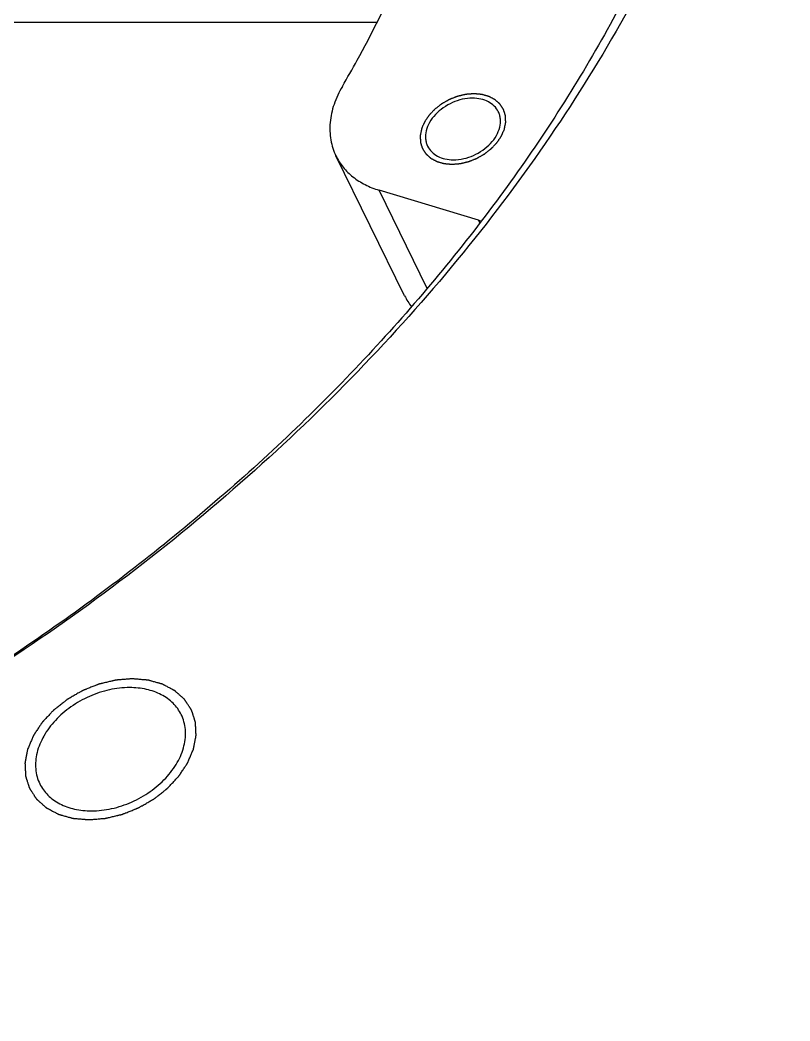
# Model space of a CAD drawing. Header units: millimetres. Extents: x 0 to 841, y 0 to 594.
# Drawn here: x 222.47 to 239.58, y 69.73 to 92 of the extents above; entities that cross this region are included whole.
import ezdxf

# ---------------------------------------------------------------- set-up
doc = ezdxf.new("R2010")
doc.units = ezdxf.units.MM
doc.header["$LTSCALE"] = 46.255
doc.layers.get('0').update_dxf_attribs({"linetype": 'CONTINUOUS'})
for name, color, linetype in [('03_ALL_AXES', 7, 'CONTINUOUS'), ('09_ALL_ROUNDS', 7, 'CONTINUOUS'), ('10_ALL_CHAMFER', 7, 'CONTINUOUS')]:
    doc.layers.add(name, color=color, linetype=linetype)

msp = doc.modelspace()

# ---------------------------------------------------------------- linework, layer by layer
at = {"color": 4}
for points, knots in [([(233.234, 89.571), (233.237, 89.584), (233.24, 89.603), (233.245, 89.629), (233.249, 89.648), (233.253, 89.667), (233.256, 89.682), (233.258, 89.695), (233.26, 89.705), (233.262, 89.713), (233.263, 89.718), (233.263, 89.721), (233.264, 89.724), (233.264, 89.726), (233.264, 89.729), (233.263, 89.734), (233.263, 89.742), (233.262, 89.751), (233.262, 89.763), (233.261, 89.778), (233.26, 89.797), (233.26, 89.815), (233.259, 89.83), (233.258, 89.843), (233.258, 89.85), (233.258, 89.856), (233.257, 89.861), (233.257, 89.865), (233.257, 89.868), (233.257, 89.87), (233.256, 89.872), (233.255, 89.875), (233.254, 89.878), (233.253, 89.883), (233.251, 89.888), (233.249, 89.895), (233.245, 89.907), (233.241, 89.921), (233.236, 89.937), (233.23, 89.954), (233.226, 89.968), (233.222, 89.98), (233.22, 89.987), (233.218, 89.992), (233.217, 89.996), (233.216, 90), (233.215, 90.003), (233.215, 90.005), (233.213, 90.007), (233.212, 90.009), (233.209, 90.012), (233.207, 90.016), (233.204, 90.021), (233.2, 90.028), (233.193, 90.038), (233.185, 90.05), (233.175, 90.065), (233.165, 90.08), (233.157, 90.093), (233.15, 90.103), (233.146, 90.109), (233.143, 90.114), (233.141, 90.118), (233.139, 90.121), (233.137, 90.123), (233.136, 90.125), (233.134, 90.127), (233.132, 90.129), (233.129, 90.131), (233.125, 90.134), (233.121, 90.138), (233.115, 90.144), (233.106, 90.152), (233.095, 90.162), (233.081, 90.174), (233.068, 90.186), (233.056, 90.196), (233.047, 90.204), (233.04, 90.21), (233.035, 90.215), (233.031, 90.219), (233.028, 90.221), (233.027, 90.222), (233.025, 90.223), (233.022, 90.225), (233.017, 90.228), (233.01, 90.231), (233.001, 90.236), (232.99, 90.242), (232.976, 90.249), (232.959, 90.259), (232.942, 90.268), (232.928, 90.275), (232.916, 90.281), (232.908, 90.286), (232.901, 90.289), (232.896, 90.292), (232.893, 90.293), (232.891, 90.295), (232.888, 90.295), (232.885, 90.296), (232.879, 90.298), (232.871, 90.3), (232.861, 90.303), (232.848, 90.307), (232.831, 90.311), (232.812, 90.317), (232.792, 90.323), (232.775, 90.327), (232.762, 90.331), (232.752, 90.334), (232.744, 90.336), (232.738, 90.338), (232.735, 90.339), (232.733, 90.339), (232.73, 90.34), (232.726, 90.34), (232.72, 90.34), (232.71, 90.341), (232.699, 90.342), (232.685, 90.344), (232.666, 90.345), (232.644, 90.347), (232.622, 90.349), (232.603, 90.351), (232.589, 90.352), (232.577, 90.353), (232.568, 90.354), (232.562, 90.354), (232.558, 90.355), (232.555, 90.355), (232.552, 90.355), (232.549, 90.354), (232.542, 90.354), (232.532, 90.353), (232.521, 90.352), (232.506, 90.351), (232.486, 90.349), (232.464, 90.347), (232.441, 90.345), (232.421, 90.344), (232.406, 90.343), (232.395, 90.342), (232.385, 90.341), (232.378, 90.34), (232.375, 90.34), (232.372, 90.34), (232.369, 90.339), (232.365, 90.338), (232.358, 90.337), (232.349, 90.334), (232.337, 90.332), (232.321, 90.328), (232.302, 90.323), (232.279, 90.318), (232.256, 90.312), (232.236, 90.308), (232.221, 90.304), (232.209, 90.301), (232.2, 90.299), (232.193, 90.297), (232.189, 90.296), (232.186, 90.296), (232.183, 90.295), (232.179, 90.293), (232.173, 90.29), (232.163, 90.287), (232.152, 90.282), (232.137, 90.276), (232.118, 90.269), (232.096, 90.26), (232.073, 90.251), (232.054, 90.243), (232.039, 90.237), (232.028, 90.233), (232.018, 90.229), (232.012, 90.227), (232.008, 90.225), (232.005, 90.224), (232.002, 90.222), (231.999, 90.22), (231.993, 90.217), (231.984, 90.212), (231.973, 90.205), (231.959, 90.197), (231.941, 90.187), (231.919, 90.175), (231.898, 90.162), (231.88, 90.152), (231.865, 90.144), (231.855, 90.138), (231.846, 90.133), (231.839, 90.129), (231.836, 90.127), (231.833, 90.125), (231.831, 90.123), (231.828, 90.121), (231.822, 90.117), (231.814, 90.111), (231.805, 90.103), (231.792, 90.093), (231.777, 90.081), (231.758, 90.066), (231.739, 90.052), (231.723, 90.039), (231.711, 90.029), (231.701, 90.022), (231.693, 90.016), (231.688, 90.012), (231.685, 90.009), (231.682, 90.007), (231.681, 90.005), (231.678, 90.002), (231.673, 89.997), (231.667, 89.99), (231.659, 89.982), (231.648, 89.971), (231.635, 89.957), (231.619, 89.94), (231.603, 89.923), (231.59, 89.909), (231.58, 89.898), (231.572, 89.889), (231.565, 89.882), (231.561, 89.877), (231.558, 89.875), (231.556, 89.873), (231.554, 89.87), (231.552, 89.867), (231.549, 89.862), (231.544, 89.854), (231.538, 89.845), (231.529, 89.833), (231.519, 89.818), (231.507, 89.799), (231.495, 89.781), (231.485, 89.766), (231.477, 89.754), (231.47, 89.745), (231.465, 89.737), (231.462, 89.732), (231.46, 89.729), (231.458, 89.726), (231.457, 89.724), (231.456, 89.721), (231.453, 89.715), (231.45, 89.707), (231.446, 89.697), (231.44, 89.684), (231.433, 89.668), (231.422, 89.642), (231.409, 89.61), (231.398, 89.584), (231.392, 89.571)], [0, 0, 0, 0, 0.015625, 0.023438, 0.03125, 0.039062, 0.046875, 0.050781, 0.054688, 0.058594, 0.060547, 0.061523, 0.0625, 0.063477, 0.064453, 0.066406, 0.070312, 0.074219, 0.078125, 0.085938, 0.09375, 0.101562, 0.109375, 0.113281, 0.117188, 0.119141, 0.121094, 0.123047, 0.124023, 0.125, 0.125977, 0.126953, 0.128906, 0.130859, 0.132812, 0.136719, 0.140625, 0.148438, 0.15625, 0.164062, 0.171875, 0.175781, 0.179688, 0.181641, 0.183594, 0.185547, 0.186523, 0.1875, 0.188477, 0.189453, 0.191406, 0.193359, 0.195312, 0.199219, 0.203125, 0.210938, 0.21875, 0.226562, 0.234375, 0.238281, 0.242188, 0.244141, 0.246094, 0.248047, 0.249023, 0.25, 0.250977, 0.251953, 0.253906, 0.255859, 0.257812, 0.261719, 0.265625, 0.273438, 0.28125, 0.289062, 0.296875, 0.300781, 0.304688, 0.308594, 0.310547, 0.311523, 0.3125, 0.313477, 0.314453, 0.316406, 0.320312, 0.324219, 0.328125, 0.335938, 0.34375, 0.351562, 0.359375, 0.363281, 0.367188, 0.371094, 0.373047, 0.374023, 0.375, 0.375977, 0.376953, 0.378906, 0.382812, 0.386719, 0.390625, 0.398438, 0.40625, 0.414062, 0.421875, 0.425781, 0.429688, 0.433594, 0.435547, 0.436523, 0.4375, 0.438477, 0.439453, 0.441406, 0.445312, 0.449219, 0.453125, 0.460938, 0.46875, 0.476562, 0.484375, 0.488281, 0.492188, 0.496094, 0.498047, 0.499023, 0.5, 0.500977, 0.501953, 0.503906, 0.507812, 0.511719, 0.515625, 0.523438, 0.53125, 0.539062, 0.546875, 0.550781, 0.554688, 0.558594, 0.560547, 0.561523, 0.5625, 0.563477, 0.564453, 0.566406, 0.570312, 0.574219, 0.578125, 0.585938, 0.59375, 0.601562, 0.609375, 0.613281, 0.617188, 0.621094, 0.623047, 0.624023, 0.625, 0.625977, 0.626953, 0.628906, 0.632812, 0.636719, 0.640625, 0.648438, 0.65625, 0.664062, 0.671875, 0.675781, 0.679688, 0.683594, 0.685547, 0.686523, 0.6875, 0.688477, 0.689453, 0.691406, 0.695312, 0.699219, 0.703125, 0.710938, 0.71875, 0.726562, 0.734375, 0.738281, 0.742188, 0.746094, 0.748047, 0.749023, 0.75, 0.750977, 0.751953, 0.753906, 0.757812, 0.761719, 0.765625, 0.773438, 0.78125, 0.789062, 0.796875, 0.800781, 0.804688, 0.808594, 0.810547, 0.811523, 0.8125, 0.813477, 0.814453, 0.816406, 0.820312, 0.824219, 0.828125, 0.835938, 0.84375, 0.851562, 0.859375, 0.863281, 0.867188, 0.871094, 0.873047, 0.874023, 0.875, 0.875977, 0.876953, 0.878906, 0.882812, 0.886719, 0.890625, 0.898438, 0.90625, 0.914062, 0.921875, 0.925781, 0.929688, 0.933594, 0.935547, 0.936523, 0.9375, 0.938477, 0.939453, 0.941406, 0.945312, 0.949219, 0.953125, 0.960938, 0.96875, 0.984375, 1, 1, 1, 1]), ([(231.392, 89.571), (231.39, 89.559), (231.386, 89.54), (231.381, 89.514), (231.377, 89.495), (231.374, 89.476), (231.371, 89.461), (231.368, 89.448), (231.366, 89.438), (231.365, 89.43), (231.364, 89.425), (231.363, 89.422), (231.363, 89.419), (231.363, 89.417), (231.363, 89.414), (231.363, 89.409), (231.364, 89.401), (231.364, 89.392), (231.365, 89.38), (231.365, 89.364), (231.366, 89.346), (231.367, 89.328), (231.368, 89.313), (231.368, 89.3), (231.369, 89.293), (231.369, 89.287), (231.369, 89.282), (231.369, 89.278), (231.369, 89.275), (231.369, 89.273), (231.37, 89.271), (231.371, 89.268), (231.372, 89.265), (231.373, 89.26), (231.375, 89.255), (231.377, 89.248), (231.381, 89.236), (231.385, 89.222), (231.391, 89.205), (231.396, 89.189), (231.401, 89.175), (231.404, 89.163), (231.406, 89.156), (231.408, 89.151), (231.409, 89.146), (231.411, 89.143), (231.411, 89.14), (231.412, 89.138), (231.413, 89.136), (231.415, 89.134), (231.417, 89.13), (231.419, 89.127), (231.423, 89.122), (231.427, 89.115), (231.433, 89.105), (231.442, 89.093), (231.451, 89.078), (231.461, 89.063), (231.469, 89.05), (231.476, 89.04), (231.48, 89.034), (231.483, 89.029), (231.486, 89.025), (231.488, 89.022), (231.49, 89.019), (231.491, 89.017), (231.493, 89.016), (231.495, 89.014), (231.498, 89.011), (231.501, 89.008), (231.506, 89.004), (231.511, 88.999), (231.52, 88.991), (231.532, 88.981), (231.545, 88.969), (231.559, 88.957), (231.57, 88.947), (231.579, 88.939), (231.586, 88.933), (231.592, 88.928), (231.596, 88.924), (231.598, 88.922), (231.6, 88.92), (231.602, 88.919), (231.605, 88.918), (231.61, 88.915), (231.617, 88.911), (231.625, 88.907), (231.637, 88.901), (231.651, 88.893), (231.668, 88.884), (231.685, 88.875), (231.699, 88.868), (231.71, 88.862), (231.719, 88.857), (231.726, 88.854), (231.731, 88.851), (231.734, 88.849), (231.736, 88.848), (231.738, 88.848), (231.742, 88.847), (231.747, 88.845), (231.756, 88.843), (231.765, 88.84), (231.779, 88.836), (231.795, 88.832), (231.815, 88.826), (231.835, 88.82), (231.851, 88.816), (231.864, 88.812), (231.874, 88.809), (231.882, 88.807), (231.888, 88.805), (231.891, 88.804), (231.894, 88.803), (231.897, 88.803), (231.9, 88.803), (231.907, 88.802), (231.916, 88.802), (231.927, 88.801), (231.942, 88.799), (231.96, 88.798), (231.983, 88.796), (232.005, 88.794), (232.023, 88.792), (232.038, 88.791), (232.049, 88.79), (232.058, 88.789), (232.065, 88.789), (232.068, 88.788), (232.071, 88.788), (232.074, 88.788), (232.078, 88.789), (232.085, 88.789), (232.094, 88.79), (232.106, 88.791), (232.121, 88.792), (232.14, 88.794), (232.163, 88.796), (232.186, 88.797), (232.205, 88.799), (232.22, 88.8), (232.232, 88.801), (232.241, 88.802), (232.248, 88.802), (232.252, 88.803), (232.255, 88.803), (232.258, 88.804), (232.261, 88.805), (232.268, 88.806), (232.278, 88.809), (232.289, 88.811), (232.305, 88.815), (232.324, 88.82), (232.348, 88.825), (232.371, 88.831), (232.39, 88.835), (232.406, 88.839), (232.417, 88.842), (232.427, 88.844), (232.434, 88.846), (232.438, 88.847), (232.44, 88.847), (232.443, 88.848), (232.447, 88.85), (232.454, 88.852), (232.463, 88.856), (232.474, 88.861), (232.489, 88.867), (232.508, 88.874), (232.531, 88.883), (232.553, 88.892), (232.572, 88.9), (232.587, 88.906), (232.599, 88.91), (232.608, 88.914), (232.615, 88.916), (232.618, 88.918), (232.621, 88.919), (232.624, 88.921), (232.628, 88.923), (232.634, 88.926), (232.643, 88.931), (232.654, 88.937), (232.668, 88.946), (232.686, 88.956), (232.707, 88.968), (232.729, 88.981), (232.747, 88.991), (232.761, 88.999), (232.772, 89.005), (232.781, 89.01), (232.787, 89.014), (232.791, 89.016), (232.793, 89.017), (232.796, 89.019), (232.799, 89.022), (232.804, 89.026), (232.812, 89.032), (232.822, 89.04), (232.834, 89.05), (232.85, 89.062), (232.869, 89.077), (232.887, 89.091), (232.903, 89.104), (232.916, 89.114), (232.925, 89.121), (232.933, 89.127), (232.938, 89.131), (232.942, 89.134), (232.944, 89.136), (232.946, 89.138), (232.949, 89.141), (232.953, 89.146), (232.96, 89.153), (232.968, 89.161), (232.978, 89.172), (232.991, 89.186), (233.007, 89.203), (233.023, 89.22), (233.036, 89.234), (233.047, 89.245), (233.055, 89.254), (233.061, 89.261), (233.066, 89.266), (233.069, 89.268), (233.071, 89.27), (233.072, 89.273), (233.074, 89.276), (233.078, 89.281), (233.083, 89.289), (233.089, 89.298), (233.097, 89.31), (233.107, 89.325), (233.119, 89.344), (233.132, 89.362), (233.142, 89.377), (233.15, 89.389), (233.156, 89.398), (233.161, 89.406), (233.165, 89.411), (233.167, 89.414), (233.168, 89.417), (233.169, 89.419), (233.171, 89.422), (233.173, 89.428), (233.177, 89.436), (233.181, 89.446), (233.186, 89.459), (233.193, 89.475), (233.204, 89.5), (233.218, 89.533), (233.229, 89.559), (233.234, 89.571)], [0, 0, 0, 0, 0.015625, 0.023438, 0.03125, 0.039062, 0.046875, 0.050781, 0.054688, 0.058594, 0.060547, 0.061523, 0.0625, 0.063477, 0.064453, 0.066406, 0.070312, 0.074219, 0.078125, 0.085938, 0.09375, 0.101562, 0.109375, 0.113281, 0.117188, 0.119141, 0.121094, 0.123047, 0.124023, 0.125, 0.125977, 0.126953, 0.128906, 0.130859, 0.132812, 0.136719, 0.140625, 0.148438, 0.15625, 0.164062, 0.171875, 0.175781, 0.179688, 0.181641, 0.183594, 0.185547, 0.186523, 0.1875, 0.188477, 0.189453, 0.191406, 0.193359, 0.195312, 0.199219, 0.203125, 0.210938, 0.21875, 0.226562, 0.234375, 0.238281, 0.242188, 0.244141, 0.246094, 0.248047, 0.249023, 0.25, 0.250977, 0.251953, 0.253906, 0.255859, 0.257812, 0.261719, 0.265625, 0.273438, 0.28125, 0.289062, 0.296875, 0.300781, 0.304688, 0.308594, 0.310547, 0.311523, 0.3125, 0.313477, 0.314453, 0.316406, 0.320312, 0.324219, 0.328125, 0.335938, 0.34375, 0.351562, 0.359375, 0.363281, 0.367188, 0.371094, 0.373047, 0.374023, 0.375, 0.375977, 0.376953, 0.378906, 0.382812, 0.386719, 0.390625, 0.398438, 0.40625, 0.414062, 0.421875, 0.425781, 0.429688, 0.433594, 0.435547, 0.436523, 0.4375, 0.438477, 0.439453, 0.441406, 0.445312, 0.449219, 0.453125, 0.460938, 0.46875, 0.476562, 0.484375, 0.488281, 0.492188, 0.496094, 0.498047, 0.499023, 0.5, 0.500977, 0.501953, 0.503906, 0.507812, 0.511719, 0.515625, 0.523438, 0.53125, 0.539062, 0.546875, 0.550781, 0.554688, 0.558594, 0.560547, 0.561523, 0.5625, 0.563477, 0.564453, 0.566406, 0.570312, 0.574219, 0.578125, 0.585938, 0.59375, 0.601562, 0.609375, 0.613281, 0.617188, 0.621094, 0.623047, 0.624023, 0.625, 0.625977, 0.626953, 0.628906, 0.632812, 0.636719, 0.640625, 0.648438, 0.65625, 0.664062, 0.671875, 0.675781, 0.679688, 0.683594, 0.685547, 0.686523, 0.6875, 0.688477, 0.689453, 0.691406, 0.695312, 0.699219, 0.703125, 0.710938, 0.71875, 0.726562, 0.734375, 0.738281, 0.742188, 0.746094, 0.748047, 0.749023, 0.75, 0.750977, 0.751953, 0.753906, 0.757812, 0.761719, 0.765625, 0.773438, 0.78125, 0.789062, 0.796875, 0.800781, 0.804688, 0.808594, 0.810547, 0.811523, 0.8125, 0.813477, 0.814453, 0.816406, 0.820312, 0.824219, 0.828125, 0.835938, 0.84375, 0.851562, 0.859375, 0.863281, 0.867188, 0.871094, 0.873047, 0.874023, 0.875, 0.875977, 0.876953, 0.878906, 0.882812, 0.886719, 0.890625, 0.898438, 0.90625, 0.914062, 0.921875, 0.925781, 0.929688, 0.933594, 0.935547, 0.936523, 0.9375, 0.938477, 0.939453, 0.941406, 0.945312, 0.949219, 0.953125, 0.960938, 0.96875, 0.984375, 1, 1, 1, 1]), ([(226.324, 75.777), (226.329, 75.802), (226.336, 75.84), (226.346, 75.891), (226.353, 75.929), (226.359, 75.961), (226.364, 75.986), (226.368, 76.005), (226.372, 76.024), (226.375, 76.04), (226.377, 76.053), (226.379, 76.062), (226.38, 76.07), (226.382, 76.076), (226.382, 76.079), (226.383, 76.081), (226.383, 76.084), (226.382, 76.087), (226.382, 76.092), (226.382, 76.1), (226.381, 76.109), (226.381, 76.121), (226.38, 76.136), (226.379, 76.154), (226.378, 76.173), (226.377, 76.197), (226.376, 76.228), (226.375, 76.258), (226.373, 76.283), (226.373, 76.301), (226.372, 76.319), (226.371, 76.334), (226.37, 76.347), (226.37, 76.354), (226.37, 76.36), (226.37, 76.365), (226.369, 76.369), (226.369, 76.372), (226.369, 76.374), (226.368, 76.376), (226.368, 76.379), (226.367, 76.382), (226.365, 76.387), (226.363, 76.392), (226.361, 76.399), (226.358, 76.411), (226.353, 76.425), (226.348, 76.442), (226.343, 76.458), (226.335, 76.481), (226.327, 76.509), (226.318, 76.537), (226.311, 76.56), (226.305, 76.576), (226.3, 76.593), (226.295, 76.607), (226.292, 76.619), (226.29, 76.626), (226.288, 76.631), (226.287, 76.636), (226.285, 76.639), (226.284, 76.642), (226.284, 76.644), (226.283, 76.646), (226.281, 76.648), (226.279, 76.652), (226.276, 76.655), (226.273, 76.66), (226.269, 76.667), (226.263, 76.677), (226.254, 76.689), (226.245, 76.704), (226.235, 76.719), (226.222, 76.739), (226.205, 76.764), (226.189, 76.789), (226.176, 76.81), (226.166, 76.825), (226.156, 76.84), (226.148, 76.852), (226.141, 76.862), (226.137, 76.868), (226.134, 76.874), (226.131, 76.877), (226.129, 76.88), (226.128, 76.883), (226.127, 76.885), (226.125, 76.886), (226.123, 76.888), (226.12, 76.891), (226.116, 76.894), (226.112, 76.898), (226.106, 76.903), (226.097, 76.911), (226.086, 76.921), (226.072, 76.933), (226.058, 76.945), (226.04, 76.962), (226.018, 76.982), (225.995, 77.002), (225.977, 77.018), (225.963, 77.03), (225.95, 77.042), (225.938, 77.053), (225.929, 77.061), (225.922, 77.067), (225.917, 77.072), (225.913, 77.075), (225.91, 77.077), (225.909, 77.079), (225.907, 77.08), (225.904, 77.082), (225.899, 77.084), (225.892, 77.088), (225.883, 77.092), (225.872, 77.098), (225.858, 77.106), (225.841, 77.115), (225.824, 77.124), (225.801, 77.136), (225.773, 77.151), (225.739, 77.169), (225.71, 77.184), (225.688, 77.196), (225.673, 77.204), (225.662, 77.21), (225.653, 77.214), (225.646, 77.218), (225.641, 77.221), (225.639, 77.222), (225.637, 77.223), (225.634, 77.224), (225.631, 77.225), (225.625, 77.227), (225.617, 77.229), (225.607, 77.232), (225.594, 77.235), (225.577, 77.24), (225.551, 77.248), (225.518, 77.257), (225.478, 77.268), (225.439, 77.279), (225.406, 77.289), (225.38, 77.296), (225.363, 77.301), (225.35, 77.304), (225.34, 77.307), (225.332, 77.309), (225.326, 77.311), (225.323, 77.312), (225.32, 77.313), (225.317, 77.313), (225.314, 77.313), (225.307, 77.314), (225.298, 77.315), (225.287, 77.316), (225.272, 77.317), (225.254, 77.319), (225.224, 77.321), (225.187, 77.324), (225.143, 77.328), (225.099, 77.332), (225.062, 77.335), (225.032, 77.338), (225.014, 77.339), (224.999, 77.341), (224.988, 77.342), (224.979, 77.343), (224.972, 77.343), (224.968, 77.343), (224.966, 77.344), (224.963, 77.343), (224.959, 77.343), (224.952, 77.343), (224.943, 77.342), (224.931, 77.341), (224.916, 77.34), (224.897, 77.338), (224.866, 77.336), (224.828, 77.332), (224.782, 77.329), (224.736, 77.325), (224.698, 77.322), (224.668, 77.319), (224.648, 77.318), (224.633, 77.317), (224.622, 77.316), (224.612, 77.315), (224.605, 77.314), (224.602, 77.314), (224.599, 77.314), (224.596, 77.313), (224.592, 77.312), (224.585, 77.311), (224.575, 77.308), (224.564, 77.306), (224.548, 77.302), (224.529, 77.297), (224.498, 77.29), (224.459, 77.281), (224.413, 77.27), (224.367, 77.259), (224.328, 77.249), (224.297, 77.242), (224.278, 77.237), (224.262, 77.234), (224.25, 77.231), (224.241, 77.229), (224.234, 77.227), (224.23, 77.226), (224.227, 77.226), (224.224, 77.224), (224.221, 77.223), (224.214, 77.22), (224.205, 77.216), (224.193, 77.212), (224.178, 77.206), (224.159, 77.199), (224.129, 77.187), (224.092, 77.172), (224.046, 77.154), (224.001, 77.136), (223.963, 77.121), (223.933, 77.109), (223.914, 77.101), (223.899, 77.095), (223.888, 77.091), (223.879, 77.087), (223.872, 77.085), (223.868, 77.083), (223.865, 77.082), (223.863, 77.08), (223.859, 77.078), (223.853, 77.075), (223.844, 77.07), (223.833, 77.063), (223.819, 77.055), (223.801, 77.045), (223.772, 77.029), (223.736, 77.008), (223.693, 76.983), (223.65, 76.959), (223.615, 76.938), (223.586, 76.922), (223.568, 76.911), (223.554, 76.903), (223.543, 76.897), (223.534, 76.892), (223.528, 76.888), (223.524, 76.886), (223.521, 76.885), (223.519, 76.883), (223.516, 76.881), (223.51, 76.876), (223.503, 76.87), (223.493, 76.863), (223.481, 76.853), (223.465, 76.841), (223.44, 76.821), (223.408, 76.796), (223.371, 76.767), (223.333, 76.737), (223.302, 76.713), (223.277, 76.693), (223.261, 76.681), (223.248, 76.671), (223.239, 76.663), (223.231, 76.657), (223.226, 76.653), (223.223, 76.65), (223.22, 76.649), (223.218, 76.646), (223.216, 76.644), (223.211, 76.639), (223.204, 76.632), (223.196, 76.623), (223.186, 76.612), (223.173, 76.598), (223.152, 76.576), (223.125, 76.547), (223.094, 76.514), (223.062, 76.48), (223.036, 76.452), (223.014, 76.43), (223.001, 76.416), (222.991, 76.404), (222.983, 76.396), (222.976, 76.389), (222.972, 76.384), (222.969, 76.381), (222.967, 76.379), (222.965, 76.377), (222.963, 76.374), (222.96, 76.368), (222.955, 76.361), (222.949, 76.352), (222.941, 76.339), (222.93, 76.324), (222.914, 76.3), (222.894, 76.269), (222.869, 76.233), (222.845, 76.196), (222.824, 76.166), (222.808, 76.141), (222.798, 76.126), (222.79, 76.114), (222.784, 76.105), (222.779, 76.097), (222.775, 76.092), (222.773, 76.089), (222.771, 76.087), (222.771, 76.084), (222.769, 76.081), (222.767, 76.075), (222.763, 76.067), (222.759, 76.058), (222.754, 76.045), (222.747, 76.029), (222.736, 76.003), (222.722, 75.971), (222.705, 75.932), (222.689, 75.893), (222.667, 75.842), (222.65, 75.803), (222.639, 75.777)], [0, 0, 0, 0, 0.015625, 0.023438, 0.03125, 0.039062, 0.042969, 0.046875, 0.050781, 0.054688, 0.056641, 0.058594, 0.060547, 0.061523, 0.062012, 0.0625, 0.062988, 0.063477, 0.064453, 0.066406, 0.068359, 0.070312, 0.074219, 0.078125, 0.082031, 0.085938, 0.09375, 0.101562, 0.105469, 0.109375, 0.113281, 0.117188, 0.119141, 0.121094, 0.12207, 0.123047, 0.124023, 0.124512, 0.125, 0.125488, 0.125977, 0.126953, 0.12793, 0.128906, 0.130859, 0.132812, 0.136719, 0.140625, 0.144531, 0.148438, 0.15625, 0.164062, 0.167969, 0.171875, 0.175781, 0.179688, 0.181641, 0.183594, 0.18457, 0.185547, 0.186523, 0.187012, 0.1875, 0.187988, 0.188477, 0.189453, 0.19043, 0.191406, 0.193359, 0.195312, 0.199219, 0.203125, 0.207031, 0.210938, 0.21875, 0.226562, 0.230469, 0.234375, 0.238281, 0.242188, 0.244141, 0.246094, 0.24707, 0.248047, 0.249023, 0.249512, 0.25, 0.250488, 0.250977, 0.251953, 0.25293, 0.253906, 0.255859, 0.257812, 0.261719, 0.265625, 0.269531, 0.273438, 0.28125, 0.289062, 0.292969, 0.296875, 0.300781, 0.304688, 0.306641, 0.308594, 0.310547, 0.311523, 0.312012, 0.3125, 0.312988, 0.313477, 0.314453, 0.316406, 0.318359, 0.320312, 0.324219, 0.328125, 0.332031, 0.335938, 0.34375, 0.351562, 0.359375, 0.363281, 0.367188, 0.369141, 0.371094, 0.373047, 0.374023, 0.374512, 0.375, 0.375488, 0.375977, 0.376953, 0.378906, 0.380859, 0.382812, 0.386719, 0.390625, 0.398438, 0.40625, 0.414062, 0.421875, 0.425781, 0.429688, 0.431641, 0.433594, 0.435547, 0.436523, 0.437012, 0.4375, 0.437988, 0.438477, 0.439453, 0.441406, 0.443359, 0.445312, 0.449219, 0.453125, 0.460938, 0.46875, 0.476562, 0.484375, 0.488281, 0.492188, 0.494141, 0.496094, 0.498047, 0.499023, 0.499512, 0.5, 0.500488, 0.500977, 0.501953, 0.503906, 0.505859, 0.507812, 0.511719, 0.515625, 0.523438, 0.53125, 0.539062, 0.546875, 0.550781, 0.554688, 0.556641, 0.558594, 0.560547, 0.561523, 0.562012, 0.5625, 0.562988, 0.563477, 0.564453, 0.566406, 0.568359, 0.570312, 0.574219, 0.578125, 0.585938, 0.59375, 0.601562, 0.609375, 0.613281, 0.617188, 0.619141, 0.621094, 0.623047, 0.624023, 0.624512, 0.625, 0.625488, 0.625977, 0.626953, 0.628906, 0.630859, 0.632812, 0.636719, 0.640625, 0.648438, 0.65625, 0.664062, 0.671875, 0.675781, 0.679688, 0.681641, 0.683594, 0.685547, 0.686523, 0.687012, 0.6875, 0.687988, 0.688477, 0.689453, 0.691406, 0.693359, 0.695312, 0.699219, 0.703125, 0.710938, 0.71875, 0.726562, 0.734375, 0.738281, 0.742188, 0.744141, 0.746094, 0.748047, 0.749023, 0.749512, 0.75, 0.750488, 0.750977, 0.751953, 0.753906, 0.755859, 0.757812, 0.761719, 0.765625, 0.773438, 0.78125, 0.789062, 0.796875, 0.800781, 0.804688, 0.806641, 0.808594, 0.810547, 0.811523, 0.812012, 0.8125, 0.812988, 0.813477, 0.814453, 0.816406, 0.818359, 0.820312, 0.824219, 0.828125, 0.835938, 0.84375, 0.851562, 0.859375, 0.863281, 0.867188, 0.869141, 0.871094, 0.873047, 0.874023, 0.874512, 0.875, 0.875488, 0.875977, 0.876953, 0.878906, 0.880859, 0.882812, 0.886719, 0.890625, 0.898438, 0.90625, 0.914062, 0.921875, 0.925781, 0.929688, 0.931641, 0.933594, 0.935547, 0.936523, 0.937012, 0.9375, 0.937988, 0.938477, 0.939453, 0.941406, 0.943359, 0.945312, 0.949219, 0.953125, 0.960938, 0.96875, 0.976562, 0.984375, 1, 1, 1, 1]), ([(222.639, 75.777), (222.635, 75.752), (222.627, 75.714), (222.617, 75.663), (222.61, 75.625), (222.604, 75.593), (222.599, 75.568), (222.595, 75.549), (222.592, 75.53), (222.588, 75.514), (222.586, 75.501), (222.584, 75.492), (222.583, 75.484), (222.582, 75.478), (222.581, 75.475), (222.58, 75.473), (222.581, 75.47), (222.581, 75.467), (222.581, 75.462), (222.581, 75.454), (222.582, 75.445), (222.582, 75.433), (222.583, 75.418), (222.584, 75.4), (222.585, 75.381), (222.586, 75.357), (222.587, 75.326), (222.589, 75.296), (222.59, 75.271), (222.591, 75.253), (222.591, 75.235), (222.592, 75.22), (222.593, 75.207), (222.593, 75.2), (222.593, 75.194), (222.594, 75.189), (222.594, 75.185), (222.594, 75.182), (222.594, 75.18), (222.595, 75.178), (222.596, 75.175), (222.597, 75.172), (222.598, 75.167), (222.6, 75.162), (222.602, 75.155), (222.606, 75.143), (222.61, 75.129), (222.615, 75.113), (222.621, 75.096), (222.628, 75.073), (222.637, 75.045), (222.646, 75.017), (222.653, 74.994), (222.658, 74.978), (222.663, 74.961), (222.668, 74.947), (222.671, 74.935), (222.674, 74.928), (222.675, 74.923), (222.677, 74.918), (222.678, 74.915), (222.679, 74.912), (222.679, 74.91), (222.681, 74.908), (222.682, 74.906), (222.684, 74.903), (222.687, 74.899), (222.69, 74.894), (222.694, 74.887), (222.701, 74.877), (222.709, 74.865), (222.719, 74.85), (222.729, 74.835), (222.742, 74.815), (222.758, 74.79), (222.774, 74.765), (222.788, 74.744), (222.797, 74.729), (222.807, 74.714), (222.815, 74.702), (222.822, 74.692), (222.826, 74.686), (222.829, 74.681), (222.832, 74.677), (222.834, 74.674), (222.835, 74.671), (222.837, 74.669), (222.838, 74.668), (222.841, 74.666), (222.843, 74.663), (222.847, 74.66), (222.851, 74.656), (222.857, 74.651), (222.866, 74.643), (222.878, 74.633), (222.891, 74.621), (222.905, 74.609), (222.923, 74.592), (222.946, 74.572), (222.968, 74.552), (222.986, 74.536), (223, 74.524), (223.014, 74.512), (223.025, 74.501), (223.034, 74.493), (223.041, 74.487), (223.047, 74.482), (223.051, 74.479), (223.053, 74.477), (223.054, 74.475), (223.057, 74.474), (223.059, 74.472), (223.064, 74.47), (223.072, 74.466), (223.08, 74.462), (223.091, 74.456), (223.106, 74.448), (223.123, 74.439), (223.14, 74.43), (223.162, 74.418), (223.191, 74.403), (223.225, 74.385), (223.253, 74.37), (223.276, 74.358), (223.29, 74.35), (223.301, 74.344), (223.31, 74.34), (223.317, 74.336), (223.322, 74.333), (223.325, 74.332), (223.327, 74.331), (223.329, 74.33), (223.332, 74.329), (223.338, 74.327), (223.346, 74.325), (223.356, 74.322), (223.37, 74.319), (223.386, 74.314), (223.412, 74.306), (223.445, 74.297), (223.485, 74.286), (223.524, 74.275), (223.557, 74.265), (223.584, 74.258), (223.6, 74.253), (223.613, 74.25), (223.623, 74.247), (223.631, 74.245), (223.637, 74.243), (223.64, 74.242), (223.643, 74.241), (223.646, 74.241), (223.649, 74.241), (223.656, 74.24), (223.665, 74.239), (223.676, 74.238), (223.691, 74.237), (223.709, 74.235), (223.739, 74.233), (223.776, 74.23), (223.82, 74.226), (223.864, 74.222), (223.901, 74.219), (223.931, 74.216), (223.949, 74.215), (223.964, 74.213), (223.975, 74.212), (223.985, 74.212), (223.991, 74.211), (223.995, 74.211), (223.997, 74.21), (224, 74.211), (224.004, 74.211), (224.011, 74.211), (224.02, 74.212), (224.032, 74.213), (224.047, 74.214), (224.066, 74.216), (224.097, 74.218), (224.135, 74.222), (224.181, 74.225), (224.227, 74.229), (224.265, 74.232), (224.296, 74.235), (224.315, 74.236), (224.33, 74.237), (224.342, 74.238), (224.351, 74.239), (224.358, 74.24), (224.362, 74.24), (224.364, 74.24), (224.367, 74.241), (224.371, 74.242), (224.378, 74.243), (224.388, 74.246), (224.399, 74.248), (224.415, 74.252), (224.434, 74.257), (224.465, 74.264), (224.504, 74.273), (224.55, 74.284), (224.597, 74.295), (224.635, 74.305), (224.666, 74.312), (224.686, 74.317), (224.701, 74.32), (224.713, 74.323), (224.722, 74.325), (224.729, 74.327), (224.733, 74.328), (224.736, 74.328), (224.739, 74.33), (224.743, 74.331), (224.749, 74.334), (224.759, 74.338), (224.77, 74.342), (224.785, 74.348), (224.804, 74.355), (224.834, 74.367), (224.872, 74.382), (224.917, 74.4), (224.962, 74.418), (225, 74.433), (225.03, 74.445), (225.049, 74.453), (225.064, 74.459), (225.075, 74.463), (225.085, 74.467), (225.091, 74.469), (225.095, 74.471), (225.098, 74.472), (225.1, 74.474), (225.104, 74.476), (225.11, 74.479), (225.119, 74.484), (225.13, 74.491), (225.144, 74.499), (225.162, 74.509), (225.191, 74.525), (225.227, 74.546), (225.27, 74.571), (225.313, 74.595), (225.349, 74.616), (225.377, 74.632), (225.395, 74.643), (225.41, 74.651), (225.42, 74.657), (225.429, 74.662), (225.436, 74.666), (225.439, 74.668), (225.442, 74.669), (225.444, 74.671), (225.447, 74.674), (225.453, 74.678), (225.461, 74.684), (225.47, 74.691), (225.483, 74.701), (225.498, 74.714), (225.523, 74.733), (225.555, 74.758), (225.592, 74.787), (225.63, 74.817), (225.661, 74.842), (225.687, 74.861), (225.702, 74.873), (225.715, 74.883), (225.724, 74.891), (225.732, 74.897), (225.738, 74.901), (225.741, 74.904), (225.743, 74.905), (225.745, 74.908), (225.748, 74.91), (225.752, 74.915), (225.759, 74.922), (225.767, 74.931), (225.777, 74.942), (225.791, 74.956), (225.812, 74.978), (225.838, 75.007), (225.87, 75.04), (225.901, 75.074), (225.928, 75.102), (225.949, 75.124), (225.962, 75.138), (225.972, 75.15), (225.98, 75.158), (225.987, 75.165), (225.992, 75.17), (225.994, 75.173), (225.996, 75.175), (225.998, 75.177), (226, 75.18), (226.003, 75.186), (226.008, 75.193), (226.015, 75.202), (226.023, 75.215), (226.033, 75.23), (226.049, 75.254), (226.07, 75.285), (226.094, 75.321), (226.118, 75.358), (226.139, 75.388), (226.155, 75.413), (226.165, 75.428), (226.173, 75.44), (226.179, 75.449), (226.185, 75.457), (226.188, 75.462), (226.19, 75.465), (226.192, 75.467), (226.193, 75.47), (226.194, 75.473), (226.196, 75.479), (226.2, 75.487), (226.204, 75.496), (226.21, 75.509), (226.216, 75.525), (226.227, 75.551), (226.241, 75.583), (226.258, 75.622), (226.274, 75.661), (226.296, 75.712), (226.313, 75.751), (226.324, 75.777)], [0, 0, 0, 0, 0.015625, 0.023438, 0.03125, 0.039062, 0.042969, 0.046875, 0.050781, 0.054688, 0.056641, 0.058594, 0.060547, 0.061523, 0.062012, 0.0625, 0.062988, 0.063477, 0.064453, 0.066406, 0.068359, 0.070312, 0.074219, 0.078125, 0.082031, 0.085938, 0.09375, 0.101562, 0.105469, 0.109375, 0.113281, 0.117188, 0.119141, 0.121094, 0.12207, 0.123047, 0.124023, 0.124512, 0.125, 0.125488, 0.125977, 0.126953, 0.12793, 0.128906, 0.130859, 0.132812, 0.136719, 0.140625, 0.144531, 0.148438, 0.15625, 0.164062, 0.167969, 0.171875, 0.175781, 0.179688, 0.181641, 0.183594, 0.18457, 0.185547, 0.186523, 0.187012, 0.1875, 0.187988, 0.188477, 0.189453, 0.19043, 0.191406, 0.193359, 0.195312, 0.199219, 0.203125, 0.207031, 0.210938, 0.21875, 0.226562, 0.230469, 0.234375, 0.238281, 0.242188, 0.244141, 0.246094, 0.24707, 0.248047, 0.249023, 0.249512, 0.25, 0.250488, 0.250977, 0.251953, 0.25293, 0.253906, 0.255859, 0.257812, 0.261719, 0.265625, 0.269531, 0.273438, 0.28125, 0.289062, 0.292969, 0.296875, 0.300781, 0.304688, 0.306641, 0.308594, 0.310547, 0.311523, 0.312012, 0.3125, 0.312988, 0.313477, 0.314453, 0.316406, 0.318359, 0.320312, 0.324219, 0.328125, 0.332031, 0.335938, 0.34375, 0.351562, 0.359375, 0.363281, 0.367188, 0.369141, 0.371094, 0.373047, 0.374023, 0.374512, 0.375, 0.375488, 0.375977, 0.376953, 0.378906, 0.380859, 0.382812, 0.386719, 0.390625, 0.398438, 0.40625, 0.414062, 0.421875, 0.425781, 0.429688, 0.431641, 0.433594, 0.435547, 0.436523, 0.437012, 0.4375, 0.437988, 0.438477, 0.439453, 0.441406, 0.443359, 0.445312, 0.449219, 0.453125, 0.460938, 0.46875, 0.476562, 0.484375, 0.488281, 0.492188, 0.494141, 0.496094, 0.498047, 0.499023, 0.499512, 0.5, 0.500488, 0.500977, 0.501953, 0.503906, 0.505859, 0.507812, 0.511719, 0.515625, 0.523438, 0.53125, 0.539062, 0.546875, 0.550781, 0.554688, 0.556641, 0.558594, 0.560547, 0.561523, 0.562012, 0.5625, 0.562988, 0.563477, 0.564453, 0.566406, 0.568359, 0.570312, 0.574219, 0.578125, 0.585938, 0.59375, 0.601562, 0.609375, 0.613281, 0.617188, 0.619141, 0.621094, 0.623047, 0.624023, 0.624512, 0.625, 0.625488, 0.625977, 0.626953, 0.628906, 0.630859, 0.632812, 0.636719, 0.640625, 0.648438, 0.65625, 0.664062, 0.671875, 0.675781, 0.679688, 0.681641, 0.683594, 0.685547, 0.686523, 0.687012, 0.6875, 0.687988, 0.688477, 0.689453, 0.691406, 0.693359, 0.695312, 0.699219, 0.703125, 0.710938, 0.71875, 0.726562, 0.734375, 0.738281, 0.742188, 0.744141, 0.746094, 0.748047, 0.749023, 0.749512, 0.75, 0.750488, 0.750977, 0.751953, 0.753906, 0.755859, 0.757812, 0.761719, 0.765625, 0.773438, 0.78125, 0.789062, 0.796875, 0.800781, 0.804688, 0.806641, 0.808594, 0.810547, 0.811523, 0.812012, 0.8125, 0.812988, 0.813477, 0.814453, 0.816406, 0.818359, 0.820312, 0.824219, 0.828125, 0.835938, 0.84375, 0.851562, 0.859375, 0.863281, 0.867188, 0.869141, 0.871094, 0.873047, 0.874023, 0.874512, 0.875, 0.875488, 0.875977, 0.876953, 0.878906, 0.880859, 0.882812, 0.886719, 0.890625, 0.898438, 0.90625, 0.914062, 0.921875, 0.925781, 0.929688, 0.931641, 0.933594, 0.935547, 0.936523, 0.937012, 0.9375, 0.937988, 0.938477, 0.939453, 0.941406, 0.943359, 0.945312, 0.949219, 0.953125, 0.960938, 0.96875, 0.976562, 0.984375, 1, 1, 1, 1])]:
    msp.add_open_spline(points, degree=3, knots=knots, dxfattribs=at)
at = {"layer": '03_ALL_AXES', "color": 7}
for points, knots in [([(232.525, 90.257), (232.373, 90.257), (232.14, 90.202), (231.871, 90.05), (231.697, 89.901), (231.567, 89.728), (231.489, 89.542), (231.474, 89.383), (231.495, 89.266), (231.515, 89.212), (231.528, 89.186)], [0, 0, 0, 0, 0.269823, 0.409249, 0.54487, 0.672634, 0.790212, 0.897973, 0.949402, 1, 1, 1, 1]), ([(233.099, 89.957), (233.076, 90.003), (233.013, 90.09), (232.877, 90.186), (232.71, 90.245), (232.588, 90.257), (232.525, 90.257)], [0, 0, 0, 0, 0.226855, 0.465046, 0.722054, 1, 1, 1, 1]), ([(232.101, 88.886), (232.254, 88.886), (232.487, 88.941), (232.756, 89.093), (232.929, 89.242), (233.06, 89.415), (233.138, 89.601), (233.153, 89.76), (233.132, 89.877), (233.111, 89.931), (233.099, 89.957)], [0, 0, 0, 0, 0.269823, 0.409249, 0.54487, 0.672634, 0.790212, 0.897973, 0.949402, 1, 1, 1, 1]), ([(231.528, 89.186), (231.55, 89.14), (231.614, 89.053), (231.749, 88.957), (231.917, 88.898), (232.038, 88.886), (232.101, 88.886)], [0, 0, 0, 0, 0.226855, 0.465046, 0.722054, 1, 1, 1, 1]), ([(224.905, 77.148), (224.755, 77.148), (224.448, 77.112), (224.006, 76.965), (223.597, 76.734), (223.25, 76.436), (222.989, 76.09), (222.856, 75.772), (222.814, 75.52), (222.814, 75.339), (222.844, 75.166), (222.885, 75.057), (222.911, 75.006)], [0, 0, 0, 0, 0.132591, 0.270775, 0.409951, 0.545327, 0.672861, 0.790227, 0.845255, 0.898156, 0.949494, 1, 1, 1, 1]), ([(226.053, 76.548), (226.03, 76.594), (225.977, 76.683), (225.874, 76.802), (225.751, 76.906), (225.559, 77.024), (225.275, 77.124), (225.031, 77.148), (224.905, 77.148)], [0, 0, 0, 0, 0.112901, 0.227308, 0.344582, 0.465828, 0.722461, 1, 1, 1, 1]), ([(224.058, 74.406), (224.208, 74.406), (224.515, 74.442), (224.957, 74.589), (225.367, 74.82), (225.714, 75.118), (225.975, 75.464), (226.107, 75.782), (226.149, 76.034), (226.15, 76.215), (226.119, 76.388), (226.078, 76.497), (226.053, 76.548)], [0, 0, 0, 0, 0.132591, 0.270775, 0.409951, 0.545327, 0.672861, 0.790227, 0.845255, 0.898156, 0.949494, 1, 1, 1, 1]), ([(222.911, 75.006), (222.933, 74.96), (222.987, 74.871), (223.089, 74.752), (223.212, 74.648), (223.404, 74.53), (223.688, 74.43), (223.932, 74.406), (224.058, 74.406)], [0, 0, 0, 0, 0.112901, 0.227308, 0.344582, 0.465828, 0.722461, 1, 1, 1, 1])]:
    msp.add_open_spline(points, degree=3, knots=knots, dxfattribs=at)
at = {"layer": '09_ALL_ROUNDS', "color": 7}
for p, q in [((214.572, 91.947), (230.408, 91.947)), ((231.017, 85.863), (229.491, 88.971)), ((232.659, 87.542), (230.449, 88.21))]:
    msp.add_line(p, q, dxfattribs=at)
at = {"layer": '09_ALL_ROUNDS', "color": 4}
for p, q in [((231.52, 86.027), (230.449, 88.21)), ((232.659, 87.542), (232.689, 87.48))]:
    msp.add_line(p, q, dxfattribs=at)
at = {"layer": '09_ALL_ROUNDS', "color": 7}
for centre, radius, start, end in [((232.081, 85.627), 2, 71.3256, 73.1935), ((232.2, 86.445), 1.319, 206.1864, 218.7361)]:
    msp.add_arc(centre, radius, start, end, dxfattribs=at)
for points, knots in [([(229.633, 90.52), (229.745, 90.712), (230.179, 91.477), (230.574, 92.263), (230.844, 92.861)], [0, 0, 0, 0, 0.253323, 1, 1, 1, 1]), ([(229.633, 90.52), (229.558, 90.393), (229.436, 90.133), (229.345, 89.725), (229.356, 89.391), (229.417, 89.143), (229.464, 89.027), (229.491, 88.971)], [0, 0, 0, 0, 0.27297, 0.527938, 0.767961, 0.884541, 1, 1, 1, 1]), ([(229.491, 88.971), (229.535, 88.882), (229.645, 88.711), (229.866, 88.495), (230.138, 88.323), (230.342, 88.242), (230.449, 88.21)], [0, 0, 0, 0, 0.237121, 0.479939, 0.733186, 1, 1, 1, 1])]:
    msp.add_open_spline(points, degree=3, knots=knots, dxfattribs=at)
at = {"layer": '10_ALL_CHAMFER', "color": 7}
for points, knots in [([(213.991, 126.133), (216.099, 126.133), (219.227, 125.88), (222.751, 125.082), (224.649, 124.499), (226.455, 123.84), (228.592, 122.863), (230.954, 121.439), (233.071, 119.787), (234.919, 117.921), (236.481, 115.86), (237.741, 113.624), (238.685, 111.236), (239.305, 108.72), (239.594, 106.1), (239.55, 103.404), (239.176, 100.658), (238.596, 98.368), (237.976, 96.537), (237.241, 94.682), (236.124, 92.381), (234.499, 89.696), (232.594, 87.092), (230.427, 84.592), (228.02, 82.221), (225.394, 80), (222.576, 77.952), (219.592, 76.095), (215.437, 73.902), (211.071, 72.158), (206.588, 70.91), (202.151, 70.02), (198.782, 69.733), (196.562, 69.733)], [0, 0, 0, 0, 0.064582, 0.095464, 0.11054, 0.125372, 0.154318, 0.182381, 0.209676, 0.236357, 0.262613, 0.288661, 0.314727, 0.341041, 0.367812, 0.395227, 0.423431, 0.452532, 0.467446, 0.482605, 0.513652, 0.545669, 0.578606, 0.612385, 0.646899, 0.682024, 0.717618, 0.753526, 0.789586, 0.861453, 0.896979, 0.932011, 1, 1, 1, 1]), ([(237.151, 112.996), (237.404, 112.48), (237.863, 111.422), (238.401, 109.772), (238.788, 108.065), (239.022, 106.31), (239.101, 104.515), (239.026, 102.688), (238.797, 100.838), (238.282, 98.324), (237.247, 95.163), (235.441, 91.461), (233.091, 87.872), (230.24, 84.462), (226.94, 81.289), (223.251, 78.412), (219.241, 75.882), (214.981, 73.743), (210.549, 72.036), (206.024, 70.792), (201.49, 70.031), (198.463, 69.854), (196.973, 69.854)], [0, 0, 0, 0, 0.025192, 0.05049, 0.075997, 0.101808, 0.128011, 0.154682, 0.181887, 0.209676, 0.267106, 0.327156, 0.389771, 0.454727, 0.521659, 0.590095, 0.659487, 0.729242, 0.798747, 0.867402, 0.934649, 1, 1, 1, 1])]:
    msp.add_open_spline(points, degree=3, knots=knots, dxfattribs=at)

doc.saveas('drawing.dxf')
